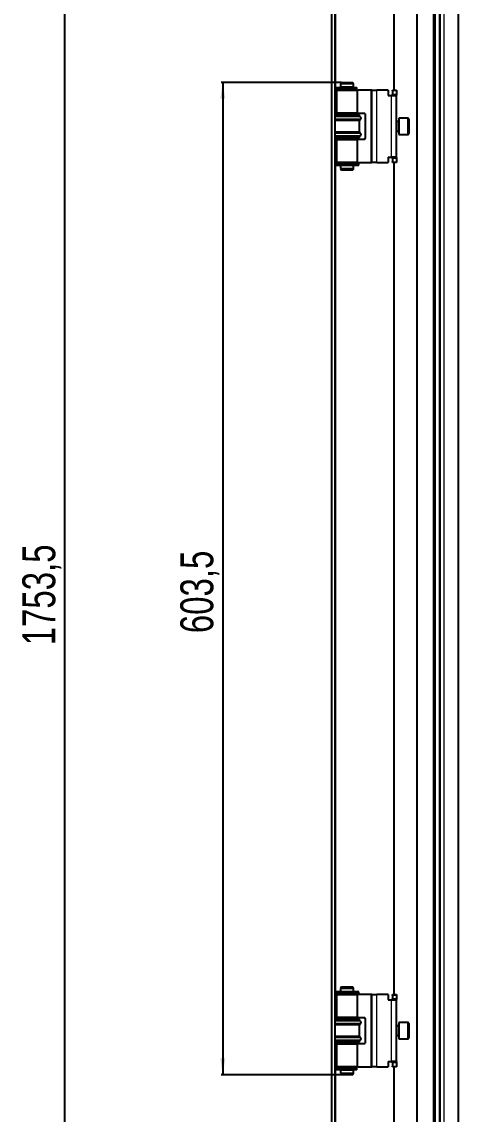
# Model space of a CAD drawing. Header units: millimetres. Extents: x -683 to 1834, y -1447 to 974.
# Drawn here: x 642 to 907, y -529 to 136 of the extents above; entities that cross this region are included whole.
import ezdxf

# ---------------------------------------------------------------- set-up
doc = ezdxf.new("R2010")
doc.units = ezdxf.units.MM
doc.layers.add('FORMAT', color=7, linetype='Continuous')
doc.styles.add('SLDTEXTSTYLE0', font='TXT', dxfattribs={"width": 0.75})
doc.dimstyles.new('SLDDIMSTYLE0', dxfattribs={"dimtxt": 20, "dimasz": 10, "dimexe": 0, "dimexo": 0.0625, "dimgap": 5, "dimtad": 2, "dimdec": 1, "dimrnd": 1e-09, "dimzin": 12, "dimdsep": 46, "dimtxsty": 'SLDTEXTSTYLE0', "dimsah": 1, "dimcen": 0.09, "dimadec": 0, "dimazin": 3, "dimtfac": 1, "dimtofl": 0, "dimtmove": 0, "dimatfit": 3, "dimfxl": 0, "dimfrac": 2, "dimtolj": 1, "dimtzin": 12, "dimarcsym": 0})

# ---------------------------------------------------------------- blocks, each defined once
blk = doc.blocks.new('_D_6')
at = {"layer": 'FORMAT'}
for p, q in [((835.82, 673.72), (666.75, 673.72)), ((667.75, -1079.78), (667.75, 673.72)), ((835.82, -1079.78), (666.75, -1079.78))]:
    blk.add_line(p, q, dxfattribs=at)
for points in [[(667.75, 673.72), (666.21, 663.72), (669.29, 663.72)], [(667.75, -1079.78), (669.29, -1069.78), (666.21, -1069.78)]]:
    blk.add_solid(points, dxfattribs=at)
at = {"layer": 'FORMAT', "insert": (641.97, -243.67), "char_height": 20, "attachment_point": 1, "rotation": 90, "style": 'SLDTEXTSTYLE0'}
blk.add_mtext('1753,5', dxfattribs=at)
blk = doc.blocks.new('_D_10')
at = {"layer": 'FORMAT'}
for p, q in [((835.82, 98.72), (762.75, 98.72)), ((763.75, 98.72), (763.75, -504.78)), ((835.82, -504.78), (762.75, -504.78))]:
    blk.add_line(p, q, dxfattribs=at)
for points in [[(763.75, 98.72), (762.21, 88.72), (765.29, 88.72)], [(763.75, -504.78), (765.29, -494.78), (762.21, -494.78)]]:
    blk.add_solid(points, dxfattribs=at)
at = {"layer": 'FORMAT', "insert": (737.97, -236.28), "char_height": 20, "attachment_point": 1, "rotation": 90, "style": 'SLDTEXTSTYLE0'}
blk.add_mtext('603,5', dxfattribs=at)

msp = doc.modelspace()

# ---------------------------------------------------------------- linework, layer by layer
at = {"color": 7, "linetype": 'Continuous', "lineweight": 25}
for p, q in [((829.76, 774.47), (829.76, -1180.53)), ((831.76, 774.47), (831.76, -1180.53)), ((881.76, 741.47), (881.76, -1147.53)), ((891.76, 711.97), (891.76, -1118.03)), ((906.76, 696.97), (906.76, -1103.03)), ((867.76, 624.97), (867.76, 93.97)), ((832.11, 95.67), (832.11, 94.77)), ((832.11, 95.67), (844.99, 95.67)), ((832.11, 94.77), (844.99, 94.77)), ((832.81, 93.97), (832.81, 79.97)), ((832.81, 93.97), (845.71, 93.97)), ((835.83, 98.72), (835.26, 97.72)), ((835.26, 97.72), (835.26, 95.72)), ((843.26, 97.72), (835.26, 97.72)), ((840.01, 95.72), (835.26, 95.72)), ((835.26, 94.72), (835.26, 93.97)), ((840.01, 94.72), (835.26, 94.72)), ((835.76, 95.72), (835.76, 95.67)), ((835.76, 94.77), (835.76, 94.72)), ((835.83, 98.72), (842.68, 98.72)), ((843.26, 95.72), (840.01, 95.72)), ((843.26, 94.72), (840.01, 94.72)), ((843.26, 97.72), (842.68, 98.72)), ((842.76, 95.67), (842.76, 95.72)), ((842.76, 94.72), (842.76, 94.77)), ((843.26, 95.72), (843.26, 97.72)), ((843.26, 93.97), (843.26, 94.72)), ((844.99, 95.67), (845.08, 95.67)), ((844.99, 94.77), (845.08, 94.77)), ((845.08, 94.77), (845.08, 95.67)), ((845.08, 95.67), (845.29, 95.67)), ((845.08, 94.77), (845.29, 94.77)), ((845.29, 94.77), (845.29, 95.67)), ((845.71, 79.97), (845.71, 93.97)), ((853.81, 93.97), (845.71, 93.97)), ((854.31, 93.97), (853.81, 93.97)), ((854.31, 93.97), (857.31, 93.97)), ((854.31, 49.97), (854.31, 93.97)), ((864.31, 93.97), (857.31, 93.97)), ((864.31, 93.97), (864.31, 90.67)), ((866.81, 93.97), (869.31, 93.97)), ((866.81, 93.47), (866.81, 93.97)), ((866.81, 93.47), (866.81, 91.47)), ((869.31, 93.97), (869.31, 93.47)), ((869.31, 93.47), (869.31, 91.47)), ((864.31, 90.67), (866.31, 90.67)), ((866.31, 90.67), (869.31, 90.67)), ((866.81, 90.97), (866.81, 91.47)), ((869.31, 90.97), (866.81, 90.97)), ((866.81, 90.97), (866.81, 90.67)), ((869.31, 91.47), (869.31, 90.97)), ((869.31, 90.67), (869.31, 90.97)), ((869.31, 53.27), (869.31, 90.67)), ((845.71, 79.97), (832.81, 79.97)), ((835.26, 79.97), (835.26, 78.97)), ((843.26, 78.97), (843.26, 79.97)), ((845.71, 79.97), (849.81, 79.97)), ((831.76, 78.97), (846.76, 78.97)), ((846.76, 78.37), (831.76, 78.37)), ((846.76, 75.57), (831.76, 75.57)), ((846.76, 78.37), (846.76, 78.97)), ((847.46, 77.68), (846.76, 78.37)), ((846.76, 75.57), (847.46, 76.25)), ((846.76, 68.37), (846.76, 75.57)), ((850.31, 79.47), (850.31, 64.47)), ((870.56, 74.97), (869.31, 74.97)), ((876.21, 76.97), (870.81, 76.97)), ((870.81, 76.97), (870.81, 66.97)), ((876.81, 76.37), (876.81, 67.57)), ((846.76, 68.37), (831.76, 68.37)), ((847.46, 67.68), (846.76, 68.37)), ((869.31, 68.97), (870.56, 68.97)), ((870.81, 66.97), (876.21, 66.97)), ((846.76, 65.57), (831.76, 65.57)), ((831.76, 64.97), (846.76, 64.97)), ((832.81, 63.97), (832.81, 49.97)), ((832.81, 63.97), (845.71, 63.97)), ((835.26, 64.97), (835.26, 63.97)), ((843.26, 63.97), (843.26, 64.97)), ((845.71, 49.97), (845.71, 63.97)), ((849.81, 63.97), (845.71, 63.97)), ((846.76, 65.57), (847.46, 66.25)), ((846.76, 64.97), (846.76, 65.57)), ((864.31, 53.27), (866.31, 53.27)), ((864.31, 53.27), (864.31, 49.97)), ((869.31, 53.27), (866.31, 53.27)), ((866.81, 53.27), (866.81, 52.97)), ((869.31, 52.97), (869.31, 53.27)), ((832.11, 49.17), (832.11, 48.27)), ((832.11, 49.17), (846.41, 49.17)), ((832.11, 48.27), (846.41, 48.27)), ((845.71, 49.97), (832.81, 49.97)), ((835.26, 49.97), (835.26, 49.22)), ((840.01, 49.22), (835.26, 49.22)), ((835.26, 48.22), (835.26, 46.22)), ((840.01, 48.22), (835.26, 48.22)), ((835.76, 49.22), (835.76, 49.17)), ((835.76, 48.27), (835.76, 48.22)), ((843.26, 49.22), (840.01, 49.22)), ((843.26, 48.22), (840.01, 48.22)), ((842.76, 49.17), (842.76, 49.22)), ((842.76, 48.22), (842.76, 48.27)), ((843.26, 49.22), (843.26, 49.97)), ((843.26, 46.22), (843.26, 48.22)), ((845.71, 49.97), (853.81, 49.97)), ((846.41, 48.27), (846.41, 49.17)), ((853.81, 49.97), (854.31, 49.97)), ((857.31, 49.97), (854.31, 49.97)), ((857.31, 49.97), (864.31, 49.97)), ((866.81, 52.97), (869.31, 52.97)), ((866.81, 52.47), (866.81, 52.97)), ((866.81, 52.47), (866.81, 50.47)), ((866.81, 49.97), (866.81, 50.47)), ((869.31, 49.97), (866.81, 49.97)), ((867.76, 49.97), (867.76, -456.03)), ((869.31, 52.97), (869.31, 52.47)), ((869.31, 52.47), (869.31, 50.47)), ((869.31, 50.47), (869.31, 49.97)), ((835.26, 46.22), (835.83, 45.22)), ((835.26, 46.22), (840.01, 46.22)), ((839.9, 45.22), (835.83, 45.22)), ((842.68, 45.22), (839.9, 45.22)), ((840.01, 46.22), (843.26, 46.22)), ((842.68, 45.22), (843.26, 46.22)), ((835.83, -451.28), (835.26, -452.28)), ((835.83, -451.28), (842.68, -451.28)), ((843.26, -452.28), (842.68, -451.28)), ((832.11, -454.33), (832.11, -455.23)), ((846.41, -454.33), (832.11, -454.33)), ((846.41, -455.23), (832.11, -455.23)), ((832.81, -456.03), (832.81, -470.03)), ((832.81, -456.03), (845.71, -456.03)), ((835.26, -452.28), (835.26, -454.28)), ((843.26, -452.28), (835.26, -452.28)), ((835.26, -454.28), (843.26, -454.28)), ((835.26, -455.28), (835.26, -456.03)), ((835.26, -455.28), (843.26, -455.28)), ((835.76, -454.28), (835.76, -454.33)), ((835.76, -455.23), (835.76, -455.28)), ((842.76, -454.33), (842.76, -454.28)), ((842.76, -455.28), (842.76, -455.23)), ((843.26, -454.28), (843.26, -452.28)), ((843.26, -456.03), (843.26, -455.28)), ((845.71, -470.03), (845.71, -456.03)), ((853.81, -456.03), (845.71, -456.03)), ((846.41, -455.23), (846.41, -454.33)), ((854.31, -456.03), (853.81, -456.03)), ((854.31, -456.03), (857.31, -456.03)), ((854.31, -500.03), (854.31, -456.03)), ((864.31, -456.03), (857.31, -456.03)), ((864.31, -456.03), (864.31, -459.33)), ((866.81, -456.03), (869.31, -456.03)), ((866.81, -456.53), (866.81, -456.03)), ((866.81, -456.53), (866.81, -458.53)), ((869.31, -456.03), (869.31, -456.53)), ((869.31, -456.53), (869.31, -458.53)), ((864.31, -459.33), (866.31, -459.33)), ((866.31, -459.33), (869.31, -459.33)), ((866.81, -459.03), (866.81, -458.53)), ((869.31, -459.03), (866.81, -459.03)), ((866.81, -459.03), (866.81, -459.33)), ((869.31, -458.53), (869.31, -459.03)), ((869.31, -459.33), (869.31, -459.03)), ((869.31, -496.73), (869.31, -459.33)), ((831.76, -471.03), (846.76, -471.03)), ((846.76, -471.63), (831.76, -471.63)), ((845.71, -470.03), (832.81, -470.03)), ((835.26, -470.03), (835.26, -471.03)), ((843.26, -471.03), (843.26, -470.03)), ((845.71, -470.03), (849.81, -470.03)), ((846.76, -471.63), (846.76, -471.03)), ((847.46, -472.32), (846.76, -471.63)), ((850.31, -470.53), (850.31, -485.53)), ((846.76, -474.43), (831.76, -474.43)), ((846.76, -474.43), (847.46, -473.75)), ((846.76, -481.63), (846.76, -474.43)), ((870.56, -475.03), (869.31, -475.03)), ((876.21, -473.03), (870.81, -473.03)), ((870.81, -473.03), (870.81, -482.35)), ((876.81, -473.63), (876.81, -481.83)), ((846.76, -481.63), (831.76, -481.63)), ((846.76, -484.43), (831.76, -484.43)), ((847.46, -482.32), (846.76, -481.63)), ((846.76, -484.43), (847.46, -483.75)), ((846.76, -485.03), (846.76, -484.43)), ((869.31, -481.03), (870.56, -481.03)), ((870.81, -482.35), (870.81, -483.03)), ((870.81, -483.03), (876.21, -483.03)), ((876.81, -481.83), (876.81, -482.43)), ((831.76, -485.03), (846.76, -485.03)), ((832.81, -486.03), (832.81, -500.03)), ((832.81, -486.03), (845.71, -486.03)), ((835.26, -485.03), (835.26, -486.03)), ((843.26, -486.03), (843.26, -485.03)), ((845.71, -500.03), (845.71, -486.03)), ((849.81, -486.03), (845.71, -486.03)), ((864.31, -496.73), (866.31, -496.73)), ((864.31, -496.73), (864.31, -500.03)), ((869.31, -496.73), (866.31, -496.73)), ((866.81, -496.73), (866.81, -497.03)), ((866.81, -497.03), (869.31, -497.03)), ((866.81, -497.53), (866.81, -497.03)), ((866.81, -497.53), (866.81, -499.53)), ((869.31, -497.03), (869.31, -496.73)), ((869.31, -497.03), (869.31, -497.53)), ((869.31, -497.53), (869.31, -499.53)), ((832.11, -500.83), (832.11, -501.73)), ((844.99, -500.83), (832.11, -500.83)), ((844.99, -501.73), (832.11, -501.73)), ((845.71, -500.03), (832.81, -500.03)), ((835.26, -500.03), (835.26, -500.78)), ((835.26, -500.78), (843.26, -500.78)), ((835.26, -501.78), (835.26, -503.78)), ((835.26, -501.78), (843.26, -501.78)), ((835.26, -503.78), (835.83, -504.78)), ((835.26, -503.78), (840.01, -503.78)), ((835.76, -500.78), (835.76, -500.83)), ((835.76, -501.73), (835.76, -501.78)), ((839.9, -504.78), (835.83, -504.78)), ((842.68, -504.78), (839.9, -504.78)), ((840.01, -503.78), (843.26, -503.78)), ((842.68, -504.78), (843.26, -503.78)), ((842.76, -500.83), (842.76, -500.78)), ((842.76, -501.78), (842.76, -501.73)), ((843.26, -500.78), (843.26, -500.03)), ((843.26, -503.78), (843.26, -501.78)), ((845.08, -500.83), (844.99, -500.83)), ((845.08, -501.73), (844.99, -501.73)), ((845.08, -501.73), (845.08, -500.83)), ((845.29, -500.83), (845.08, -500.83)), ((845.29, -501.73), (845.08, -501.73)), ((845.29, -501.73), (845.29, -500.83)), ((845.71, -500.03), (853.81, -500.03)), ((853.81, -500.03), (854.31, -500.03)), ((857.31, -500.03), (854.31, -500.03)), ((857.31, -500.03), (864.31, -500.03)), ((866.81, -500.03), (866.81, -499.53)), ((869.31, -500.03), (866.81, -500.03)), ((867.76, -500.03), (867.76, -1031.03)), ((869.31, -499.53), (869.31, -500.03))]:
    msp.add_line(p, q, dxfattribs=at)
at = {"color": 8, "linetype": 'Continuous', "lineweight": 18}
for p, q in [((892.76, 710.97), (892.76, -1117.03)), ((892.86, 710.87), (892.86, -1116.93)), ((895.16, 708.56), (895.16, -1114.62)), ((895.86, 707.87), (895.86, -1113.93)), ((898.16, 705.56), (898.16, -1111.62)), ((832.36, 95.67), (832.36, 623.27)), ((832.36, 78.97), (832.36, 94.77)), ((844.99, 95.67), (844.99, 94.77)), ((853.81, 93.97), (853.81, 49.97)), ((857.31, 49.97), (857.31, 93.97)), ((869.31, 93.47), (866.81, 93.47)), ((866.31, 53.27), (866.31, 90.67)), ((866.81, 91.47), (869.31, 91.47)), ((847.46, 77.68), (831.76, 77.68)), ((847.46, 76.25), (831.76, 76.25)), ((870.56, 74.56), (870.56, 74.97)), ((870.56, 68.97), (870.56, 74.56)), ((876.21, 66.97), (876.21, 76.97)), ((847.46, 67.68), (831.76, 67.68)), ((847.46, 66.25), (831.76, 66.25)), ((832.36, 49.17), (832.36, 64.97)), ((832.36, -454.33), (832.36, 48.27)), ((869.31, 52.47), (866.81, 52.47)), ((866.81, 50.47), (869.31, 50.47)), ((832.36, -471.03), (832.36, -455.23)), ((853.81, -456.03), (853.81, -500.03)), ((857.31, -500.03), (857.31, -456.03)), ((869.31, -456.53), (866.81, -456.53)), ((866.31, -496.73), (866.31, -459.33)), ((866.81, -458.53), (869.31, -458.53)), ((847.46, -472.32), (831.76, -472.32)), ((847.46, -473.75), (831.76, -473.75)), ((870.56, -481.03), (870.56, -475.03)), ((876.21, -482.35), (876.21, -473.03)), ((847.46, -482.32), (831.76, -482.32)), ((847.46, -483.75), (831.76, -483.75)), ((876.21, -483.03), (876.21, -482.35)), ((832.36, -500.83), (832.36, -485.03)), ((869.31, -497.53), (866.81, -497.53)), ((832.36, -1029.33), (832.36, -501.73)), ((844.99, -501.73), (844.99, -500.83)), ((866.81, -499.53), (869.31, -499.53))]:
    msp.add_line(p, q, dxfattribs=at)
at = {"color": 7, "linetype": 'Continuous', "lineweight": 25}
for centre, radius, start, end in [((849.81, 79.47), 0.5, 0, 90), ((846.76, 76.97), 1, 314.427, 45.573), ((870.56, 75.22), 0.25, 270, 0), ((876.21, 76.37), 0.6, 360, 90), ((846.76, 66.97), 1, 314.427, 45.573), ((870.56, 68.72), 0.25, 360, 90), ((876.21, 67.57), 0.6, 270, 0), ((849.81, 64.47), 0.5, 270, 0), ((849.81, -470.53), 0.5, 0, 90), ((846.76, -473.03), 1, 314.427, 45.573), ((870.56, -474.78), 0.25, 270, 0), ((876.21, -473.63), 0.6, 360, 90), ((846.76, -483.03), 1, 314.427, 45.573), ((870.56, -481.28), 0.25, 360, 90), ((876.21, -482.43), 0.6, 270, 0), ((849.81, -485.53), 0.5, 270, 0)]:
    msp.add_arc(centre, radius, start, end, dxfattribs=at)

# ---------------------------------------------------------------- dimensions: what is measured, and where the dimension line sits
at = {"layer": 'FORMAT'}
for base, p1, p2, picture, middle in [((667.75, 673.72), (835.83, -1079.78), (835.83, 673.72), '_D_6', (667.75, -203.03)), ((763.75, -504.78), (835.83, 98.72), (835.83, -504.78), '_D_10', (763.75, -203.03))]:
    dim = msp.add_linear_dim(base=base, p1=p1, p2=p2, angle=90, dimstyle='SLDDIMSTYLE0', dxfattribs=at)
    dim.commit()
    dim.dimension.update_dxf_attribs({"geometry": picture, "text_midpoint": middle, "dimtype": 160})

doc.saveas('drawing.dxf')
